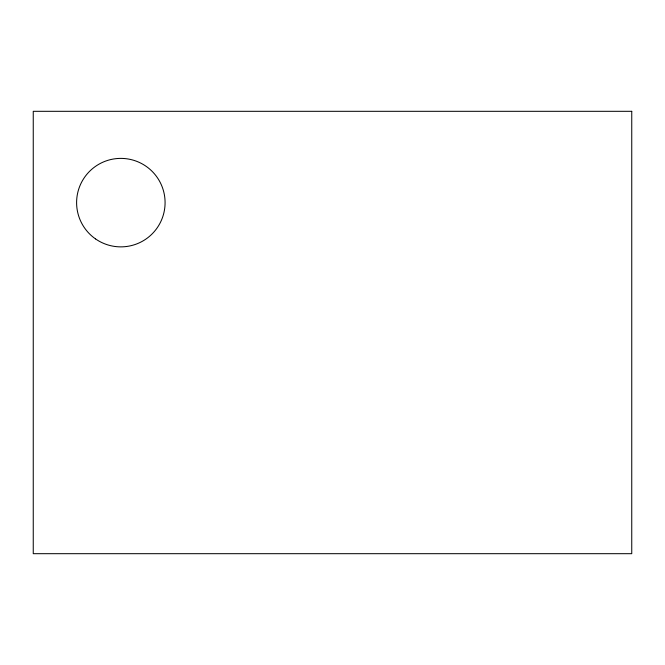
<?xml version="1.0" encoding="UTF-8"?>
<svg xmlns="http://www.w3.org/2000/svg" width="665" height="665" viewBox="0 0 665 665"><rect width="100%" height="100%" fill="white"/><g stroke="black" fill="none" stroke-linecap="round" stroke-linejoin="round"><path stroke-width="1" d="M631.75 111.313L33.25 111.313L33.25 553.687L631.75 553.687L631.75 111.313M95.527 238.91A44.239 44.239 0 0 0 164.92 206.408A44.239 44.239 0 0 0 102.078 162.568A44.239 44.239 0 0 0 95.527 238.91"/></g></svg>
